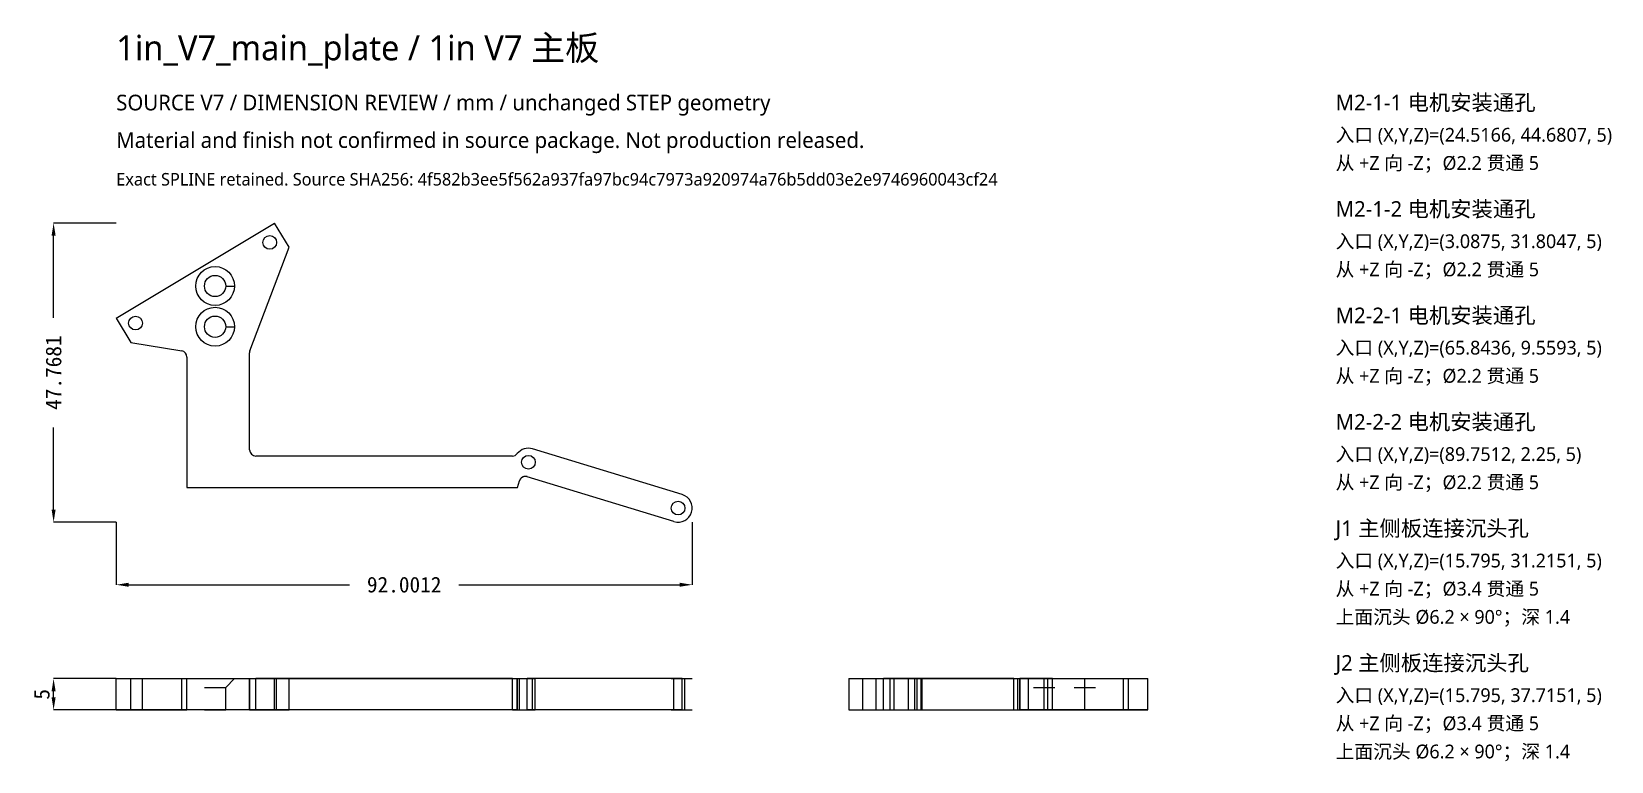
# Model space of a CAD drawing. Header units: millimetres. Extents: x -14 to 239, y -38 to 78.
import ezdxf

# ---------------------------------------------------------------- set-up
doc = ezdxf.new("R2010")
doc.units = ezdxf.units.MM
for name, color, linetype in [('DIMENSIONS', 3, 'Continuous'), ('FRONT', 8, 'Continuous'), ('NOTES', 7, 'Continuous'), ('PROFILE', 7, 'Continuous'), ('RIGHT', 8, 'Continuous')]:
    doc.layers.add(name, color=color, linetype=linetype)
doc.styles.add('MSYH', font='msyh.ttc')
doc.dimstyles.get("Standard").update_dxf_attribs({"dimtxt": 2.5, "dimasz": 2.5, "dimexe": 1.25, "dimexo": 0.625, "dimtad": 1, "dimcen": 2.5, "dimazin": 3, "dimtfac": 1, "dimtmove": 0, "dimatfit": 3})

# ---------------------------------------------------------------- blocks, each defined once
blk = doc.blocks.new('_CLOSEDFILLED')
at = {"color": 0, "linetype": 'BYBLOCK'}
blk.add_solid([(-1, 0.16), (0, 0), (-1, -0.16)], dxfattribs=at)
blk = doc.blocks.new('*D1')
for p, q in [((0, 0), (0, -10)), ((92, 0), (92, -10)), ((2, -10), (37.25, -10)), ((54.75, -10), (90, -10))]:
    blk.add_line(p, q)
at = {"layer": 'Defpoints'}
for p in [(0, 0), (92, 0), (0, -10)]:
    blk.add_point(p, dxfattribs=at)
at = {"layer": 'DIMENSIONS', "xscale": 2, "yscale": 2, "rotation": 180}
blk.add_blockref('_CLOSEDFILLED', (0, -10), dxfattribs=at)
at = {"layer": 'DIMENSIONS', "xscale": 2, "yscale": 2}
blk.add_blockref('_CLOSEDFILLED', (92, -10), dxfattribs=at)
at = {"layer": 'DIMENSIONS', "insert": (46, -10), "char_height": 2.5, "attachment_point": 5}
blk.add_mtext('92.0012', dxfattribs=at)
blk = doc.blocks.new('*D2')
for p, q in [((0, 47.77), (-10, 47.77)), ((-10, 32.63), (-10, 45.77)), ((-10, 2), (-10, 15.13)), ((0, 0), (-10, 0))]:
    blk.add_line(p, q)
at = {"layer": 'Defpoints'}
for p in [(0, 47.77), (-10, 0), (0, 0)]:
    blk.add_point(p, dxfattribs=at)
at = {"layer": 'DIMENSIONS', "xscale": 2, "yscale": 2}
for p, rotation in [((-10, 47.77), 90), ((-10, 0), 270)]:
    blk.add_blockref('_CLOSEDFILLED', p, dxfattribs=dict(at, rotation=rotation))
at = {"layer": 'DIMENSIONS', "insert": (-10, 23.88), "char_height": 2.5, "attachment_point": 5, "rotation": 90}
blk.add_mtext('47.7681', dxfattribs=at)
blk = doc.blocks.new('*D3')
for p, q in [((0, -25), (-10, -25)), ((-10, -28), (-10, -27)), ((0, -30), (-10, -30))]:
    blk.add_line(p, q)
at = {"layer": 'Defpoints'}
for p in [(0, -25), (-10, -30), (0, -30)]:
    blk.add_point(p, dxfattribs=at)
at = {"layer": 'DIMENSIONS', "xscale": 2, "yscale": 2}
for p, rotation in [((-10, -25), 90), ((-10, -30), 270)]:
    blk.add_blockref('_CLOSEDFILLED', p, dxfattribs=dict(at, rotation=rotation))
at = {"layer": 'DIMENSIONS', "insert": (-11.875, -27.5), "char_height": 2.5, "attachment_point": 5, "rotation": 90}
blk.add_mtext('5', dxfattribs=at)

msp = doc.modelspace()

# ---------------------------------------------------------------- linework, layer by layer
at = {"layer": 'FRONT'}
for p, q in [((0, -25), (25.28644, -25)), ((0, -25), (2.31767, -25)), ((0, -30), (0, -25)), ((1.98746, -25), (4.18746, -25)), ((2.31767, -25), (10.46005, -25)), ((2.31767, -30), (2.31767, -25)), ((4.18746, -30), (4.18746, -25)), ((10.46005, -25), (11.29502, -25)), ((10.46005, -30), (10.46005, -25)), ((11.29502, -25), (64.09782, -25)), ((11.29502, -30), (11.29502, -25)), ((12.69502, -25), (18.89502, -25)), ((17.49502, -26.4), (18.89502, -25)), ((21.29502, -25), (22.29502, -25)), ((21.29502, -25), (21.35958, -25)), ((21.29502, -30), (21.29502, -25)), ((21.35958, -25), (27.60411, -25)), ((21.35958, -30), (21.35958, -25)), ((63.28185, -25), (22.29502, -25)), ((22.29502, -30), (22.29502, -25)), ((23.41664, -25), (25.61664, -25)), ((27.60411, -25), (25.28644, -25)), ((25.28644, -30), (25.28644, -25)), ((25.61664, -30), (25.61664, -25)), ((27.60411, -30), (27.60411, -25)), ((63.28185, -25), (64.07008, -25)), ((63.28185, -30), (63.28185, -25)), ((64.07008, -25), (66.50142, -25)), ((64.07008, -30), (64.07008, -25)), ((64.09782, -25), (64.41523, -25)), ((64.09782, -30), (64.09782, -25)), ((64.41523, -25), (65.6639, -25)), ((64.41523, -30), (64.41523, -25)), ((64.74359, -25), (66.94359, -25)), ((89.09337, -25), (65.6639, -25)), ((65.6639, -30), (65.6639, -25)), ((90.40904, -25), (66.50142, -25)), ((66.50142, -30), (66.50142, -25)), ((66.94359, -30), (66.94359, -25)), ((88.65121, -25), (90.85121, -25)), ((89.09337, -25), (92.00121, -25)), ((89.09337, -30), (89.09337, -25)), ((90.40904, -30), (90.40904, -25)), ((90.85121, -30), (90.85121, -25)), ((14.09502, -26.4), (17.49502, -26.4)), ((17.49502, -30), (17.49502, -26.4)), ((0, -30), (2.31767, -30)), ((25.28644, -30), (0, -30)), ((1.98746, -30), (4.18746, -30)), ((2.31767, -30), (10.46005, -30)), ((10.46005, -30), (11.29502, -30)), ((64.09782, -30), (11.29502, -30)), ((14.09502, -30), (17.49502, -30)), ((21.29502, -30), (21.35958, -30)), ((21.29502, -30), (22.29502, -30)), ((21.35958, -30), (27.60411, -30)), ((63.28185, -30), (22.29502, -30)), ((23.41664, -30), (25.61664, -30)), ((27.60411, -30), (25.28644, -30)), ((63.28185, -30), (64.07008, -30)), ((64.07008, -30), (66.50142, -30)), ((64.09782, -30), (64.41523, -30)), ((64.41523, -30), (65.6639, -30)), ((64.74359, -30), (66.94359, -30)), ((89.09337, -30), (65.6639, -30)), ((90.40904, -30), (66.50142, -30)), ((88.65121, -30), (90.85121, -30)), ((89.09337, -30), (92.00121, -30))]:
    msp.add_line(p, q, dxfattribs=at)
at = {"layer": 'PROFILE'}
for p, q in [((0, 32.57451), (25.28644, 47.76813)), ((27.60411, 43.91088), (25.28644, 47.76813)), ((21.35958, 27.38598), (27.60411, 43.91088)), ((17.49502, 37.71513), (18.89502, 37.71513)), ((0, 32.57451), (2.31767, 28.71726)), ((17.49502, 31.21513), (18.89502, 31.21513)), ((2.31767, 28.71726), (10.46005, 27.35484)), ((11.29502, 26.36855), (11.29502, 5.55929)), ((21.29502, 11.55929), (21.29502, 27.03249)), ((63.28185, 10.55929), (22.29502, 10.55929)), ((90.40904, 4.40169), (66.50142, 11.71098)), ((11.29502, 5.55929), (64.09782, 5.55929)), ((64.09782, 5.55929), (64.41523, 6.59749)), ((89.09337, 0.09831), (65.6639, 7.26142))]:
    msp.add_line(p, q, dxfattribs=at)
for centre, radius in [((24.51664, 44.68067), 1.1), ((15.79502, 37.71513), 3.1), ((15.79502, 37.71513), 1.7), ((3.08746, 31.80472), 1.1), ((15.79502, 31.21513), 3.1), ((15.79502, 31.21513), 1.7), ((65.84359, 9.55929), 1.1), ((89.75121, 2.25), 1.1)]:
    msp.add_circle(centre, radius, dxfattribs=at)
for centre, radius, start, end in [((10.29502, 26.36855), 1, 0, 80.501026), ((22.29502, 27.03249), 1, 159.2991303, 180), ((22.29502, 11.55929), 1, 180, 270), ((63.28185, 11.55929), 1, 270, 322.0201276), ((65.84359, 9.55929), 2.25, 73, 142.0201276), ((89.75121, 2.25), 2.25, 253, 73)]:
    msp.add_arc(centre, radius, start, end, dxfattribs=at)
msp.add_open_spline([(65.6639, 7.26142), (65.60727, 7.27874), (65.54785, 7.2925), (65.48599, 7.30216), (65.42218, 7.30719), (65.35705, 7.30718), (65.22521, 7.29658), (65.15848, 7.28591), (65.09195, 7.26965), (65.02648, 7.24776), (64.96293, 7.22043), (64.84119, 7.1557), (64.78299, 7.1183), (64.72823, 7.07626), (64.67755, 7.03019), (64.6314, 6.98084), (64.54888, 6.87747), (64.51245, 6.82348), (64.48094, 6.76776), (64.45436, 6.71108), (64.43254, 6.65413), (64.41523, 6.59749)], degree=6, knots=[0, 0, 0, 0, 0, 0, 0, 0.249105827, 0.249105827, 0.249105827, 0.249105827, 0.249105827, 0.5, 0.5, 0.5, 0.5, 0.5, 0.750894173, 0.750894173, 0.750894173, 0.750894173, 0.750894173, 1, 1, 1, 1, 1, 1, 1], dxfattribs=at)
for points in [[(64.41523, 6.59749), (64.41523, 6.59749), (64.41523, 6.59749)], [(65.6639, 7.26142), (65.6639, 7.26142), (65.6639, 7.26142)]]:
    msp.add_open_spline(points, degree=2, dxfattribs=at)
at = {"layer": 'RIGHT'}
for p, q in [((117.00121, -25), (121.40289, -25)), ((117.09952, -25), (124.26263, -25)), ((117.09952, -30), (117.09952, -25)), ((118.15121, -25), (120.35121, -25)), ((119.25121, -30), (119.25121, -25)), ((121.40289, -25), (128.71218, -25)), ((121.40289, -30), (121.40289, -25)), ((143.36976, -25), (122.5605, -25)), ((122.5605, -25), (123.59869, -25)), ((122.5605, -30), (122.5605, -25)), ((123.59869, -25), (124.30632, -25)), ((123.59869, -30), (123.59869, -25)), ((124.26263, -30), (124.26263, -25)), ((125.4605, -25), (127.6605, -25)), ((126.5605, -30), (126.5605, -25)), ((127.5605, -25), (127.94511, -25)), ((127.5605, -25), (128.5605, -25)), ((127.5605, -30), (127.5605, -25)), ((127.94511, -25), (128.8105, -25)), ((127.94511, -30), (127.94511, -25)), ((128.5605, -25), (144.03369, -25)), ((128.5605, -30), (128.5605, -25)), ((128.71218, -30), (128.71218, -25)), ((143.36976, -25), (144.35604, -25)), ((143.36976, -30), (143.36976, -25)), ((144.03369, -25), (144.38718, -25)), ((144.03369, -30), (144.03369, -25)), ((145.71846, -25), (144.35604, -25)), ((144.35604, -30), (144.35604, -25)), ((144.38718, -25), (160.91208, -25)), ((144.38718, -30), (144.38718, -25)), ((145.11633, -25), (151.31633, -25)), ((149.57571, -25), (145.71846, -25)), ((145.71846, -30), (145.71846, -25)), ((147.70592, -25), (149.90592, -25)), ((148.21633, -26.4), (148.21633, -25)), ((148.80592, -30), (148.80592, -25)), ((149.57571, -25), (164.76934, -25)), ((149.57571, -30), (149.57571, -25)), ((151.61633, -25), (157.81633, -25)), ((154.71633, -26.4), (154.71633, -25)), ((160.58188, -25), (162.78188, -25)), ((160.91208, -25), (164.76934, -25)), ((160.91208, -30), (160.91208, -25)), ((161.68188, -30), (161.68188, -25)), ((164.76934, -30), (164.76934, -25)), ((146.51633, -26.4), (149.91633, -26.4)), ((148.21633, -30), (148.21633, -26.4)), ((153.01633, -26.4), (156.41633, -26.4)), ((154.71633, -30), (154.71633, -26.4)), ((117.00121, -30), (121.40289, -30)), ((117.09952, -30), (124.26263, -30)), ((118.15121, -30), (120.35121, -30)), ((121.40289, -30), (128.71218, -30)), ((122.5605, -30), (143.36976, -30)), ((122.5605, -30), (123.59869, -30)), ((123.59869, -30), (124.30632, -30)), ((125.4605, -30), (127.6605, -30)), ((127.5605, -30), (128.5605, -30)), ((127.5605, -30), (127.94511, -30)), ((127.94511, -30), (128.8105, -30)), ((128.5605, -30), (144.03369, -30)), ((143.36976, -30), (144.35604, -30)), ((144.03369, -30), (144.38718, -30)), ((145.71846, -30), (144.35604, -30)), ((144.38718, -30), (160.91208, -30)), ((149.57571, -30), (145.71846, -30)), ((146.51633, -30), (149.91633, -30)), ((147.70592, -30), (149.90592, -30)), ((164.76934, -30), (149.57571, -30)), ((153.01633, -30), (156.41633, -30)), ((160.58188, -30), (162.78188, -30)), ((160.91208, -30), (164.76934, -30))]:
    msp.add_line(p, q, dxfattribs=at)

# ---------------------------------------------------------------- texts
at = {"layer": 'NOTES', "style": 'MSYH'}
for s, height, p in [('1in_V7_main_plate / 1in V7 主板', 4, (0, 73.76813)), ('SOURCE V7 / DIMENSION REVIEW / mm / unchanged STEP geometry', 2.5, (0, 65.76813)), ('M2-1-1 电机安装通孔', 2.5, (194.76934, 65.76813)), ('入口 (X,Y,Z)=(24.5166, 44.6807, 5)', 2.2, (194.76934, 60.76813)), ('Material and finish not confirmed in source package. Not production released.', 2.5, (0, 59.76813)), ('从 +Z 向 -Z；Ø2.2 贯通 5', 2.2, (194.76934, 56.26813)), ('Exact SPLINE retained. Source SHA256: 4f582b3ee5f562a937fa97bc94c7973a920974a76b5dd03e2e9746960043cf24', 2, (0, 53.76813)), ('M2-1-2 电机安装通孔', 2.5, (194.76934, 48.76813)), ('入口 (X,Y,Z)=(3.0875, 31.8047, 5)', 2.2, (194.76934, 43.76813)), ('从 +Z 向 -Z；Ø2.2 贯通 5', 2.2, (194.76934, 39.26813)), ('M2-2-1 电机安装通孔', 2.5, (194.76934, 31.76813)), ('入口 (X,Y,Z)=(65.8436, 9.5593, 5)', 2.2, (194.76934, 26.76813)), ('从 +Z 向 -Z；Ø2.2 贯通 5', 2.2, (194.76934, 22.26813)), ('M2-2-2 电机安装通孔', 2.5, (194.76934, 14.76813)), ('入口 (X,Y,Z)=(89.7512, 2.25, 5)', 2.2, (194.76934, 9.76813)), ('从 +Z 向 -Z；Ø2.2 贯通 5', 2.2, (194.76934, 5.26813)), ('J1 主侧板连接沉头孔', 2.5, (194.76934, -2.23187)), ('入口 (X,Y,Z)=(15.795, 31.2151, 5)', 2.2, (194.76934, -7.23187)), ('从 +Z 向 -Z；Ø3.4 贯通 5', 2.2, (194.76934, -11.73187)), ('上面沉头 Ø6.2 × 90°；深 1.4', 2.2, (194.76934, -16.23187)), ('J2 主侧板连接沉头孔', 2.5, (194.76934, -23.73187)), ('入口 (X,Y,Z)=(15.795, 37.7151, 5)', 2.2, (194.76934, -28.73187)), ('从 +Z 向 -Z；Ø3.4 贯通 5', 2.2, (194.76934, -33.23187)), ('上面沉头 Ø6.2 × 90°；深 1.4', 2.2, (194.76934, -37.73187))]:
    msp.add_text(s, height=height, dxfattribs=at).set_placement(p)

# ---------------------------------------------------------------- dimensions: what is measured, and where the dimension line sits
at = {"layer": 'DIMENSIONS'}
for base, p1, p2, picture, middle in [((-10, 0), (0, 0), (0, 47.76813), '*D2', (-10, 23.88407)), ((-10, -30), (0, -30), (0, -25), '*D3', (-11.875, -27.5))]:
    dim = msp.add_linear_dim(base=base, p1=p1, p2=p2, angle=90, dimstyle='Standard', override={"dimtxt": 2.5, "dimasz": 2, "dimdec": 4, "dimdsep": 46}, dxfattribs=at)
    dim.commit()
    dim.dimension.update_dxf_attribs({"geometry": picture, "text_midpoint": middle})
dim = msp.add_linear_dim(base=(0, -10), p1=(0, 0), p2=(92.00121, 0), dimstyle='Standard', override={"dimtxt": 2.5, "dimasz": 2, "dimdec": 4, "dimdsep": 46}, dxfattribs=at)
dim.commit()
dim.dimension.update_dxf_attribs({"geometry": '*D1', "text_midpoint": (46.0006, -10)})

doc.saveas('drawing.dxf')
